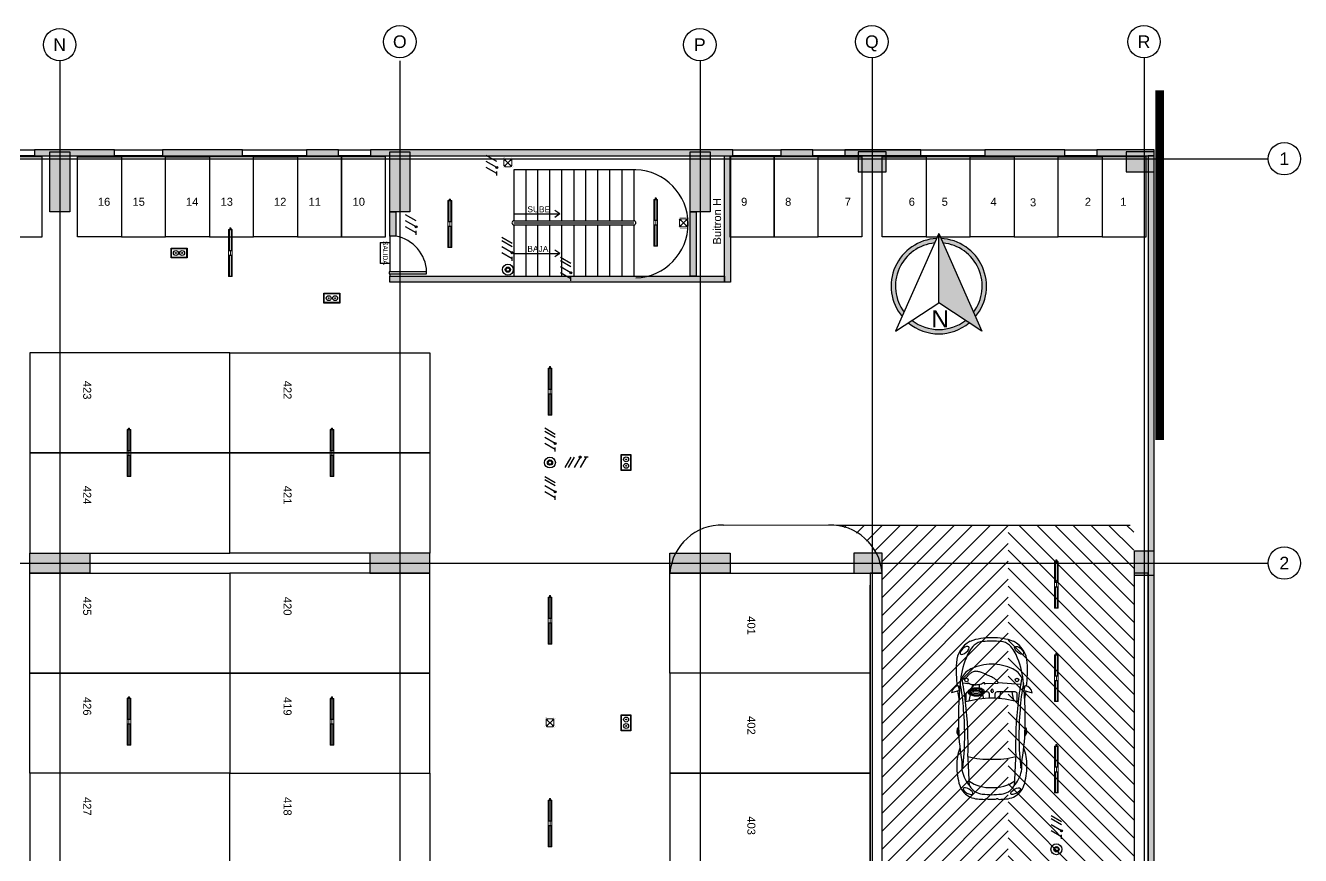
# Model space of a CAD drawing. Header units: metres. Extents: x -201 to 399, y -25 to 256.
# Drawn here: x 249.33 to 281.19, y 85.41 to 106.15 of the extents above; entities that cross this region are included whole.
import ezdxf
from ezdxf.enums import TextEntityAlignment as Align

# ---------------------------------------------------------------- set-up
doc = ezdxf.new("R2010")
doc.units = ezdxf.units.M
doc.linetypes.add('HIDDEN2', pattern=[4.7625, 3.175, -1.5875])
doc.linetypes.add('LÍNEAS_OCULTASX2', pattern=[0.75, 0.5, -0.25])
for name, color, linetype in [('-ALAMBRADO', 7, 'Continuous'), ('@F1', 251, 'Continuous'), ('A_CIRCULO DE EJES', 252, 'Continuous'), ('GG_EMERGENCIA 03', 1, 'Continuous'), ('GG_ILUMINACIÓN 18', 30, 'Continuous'), ('GG_PISO 3', 8, 'Continuous'), ('GG_PISO 4', 8, 'Continuous'), ('NORTE', 7, 'Continuous'), ('suiches', 3, 'Continuous')]:
    doc.layers.add(name, color=color, linetype=linetype)
for name, color, linetype, lineweight in [('-CN-GYD-ILUMINACIÓN', 3, 'Continuous', 20), ('-CN-GYD-TUBERÍA TOMACORRIENTE PVC', 86, 'Continuous', 18), ('_TEXTO', 7, 'Continuous', 9), ('L', 7, 'Continuous', 15), ('Piso', 253, 'Continuous', 30), ('Textos 1', 7, 'Continuous', 25)]:
    doc.layers.add(name, color=color, linetype=linetype, lineweight=lineweight)
doc.layers.add('-CN-GYD-VENTANA GRAFICA', color=7, linetype='Continuous', lineweight=5, true_color=0xa953a0)
doc.styles.add('A_TEXT1', font='arial.ttf')
doc.styles.get("Standard").update_dxf_attribs({"font": 'arial.ttf'})
pattern_1 = [(270, (73.633, -1.35), (10.40324, -6.00631), [1.50158, -10.51105]), (360, (73.6335, -2.101), (10.40324, 6.00631), [0.75079, -20.05569]), (360, (73.6335, -2.289), (10.40324, 6.00631), [0.60063, -20.20584]), (360, (73.6335, -1.9134), (10.40324, 6.00631), [0.60063, -20.20584]), (330, (73.633, -2.477), (10.40324, 6.00631), [0.4805, -11.53212]), (30, (73.633, -1.726), (4e-09, 12.01262), [0.4805, -11.53212])]
pattern_2 = [(135, (0.0614115, 0.1), (-0.00112253, -0.00112253), [])]
pattern_3 = [(0, (0, 0), (0, 6.985), [5.08, -1.905]), (90, (0, 0), (-6.985, 4e-16), [5.08, -1.905])]

# ---------------------------------------------------------------- blocks, each defined once
blk = doc.blocks.new('GG_HERMETICA')
h = blk.add_hatch()
h.set_pattern_fill('SWAMP', color=252, scale=0.472938, angle=270)
h.set_pattern_definition(pattern_1)
h.paths.add_polyline_path([(-20, -30), (-20, 17), (-550, 17), (-550, -30)])
h = blk.add_hatch()
h.set_pattern_fill('SWAMP', color=252, scale=0.472938, angle=270)
h.set_pattern_definition(pattern_1)
h.paths.add_polyline_path([(620, -30), (620, 17), (90, 17), (90, -30)])
at = {"layer": '-CN-GYD-ILUMINACIÓN', "color": 1, "extrusion": (0, 0, -1)}
for p, q in [((-550, -53), (-550, 40)), ((-550, 40), (-525, 40)), ((-525, 40), (-20, 40)), ((90, 40), (620, 40)), ((620, 40), (620, -53)), ((-20, -53), (-550, -53)), ((594, -53), (90, -53)), ((620, -53), (594, -53))]:
    blk.add_line(p, q, dxfattribs=at)
at = {"layer": '-CN-GYD-ILUMINACIÓN', "color": 1}
for p, q in [((90, 40), (-20, 40)), ((-20, 40), (-20, -53)), ((90, -53), (90, 40)), ((622, 6), (620, 6)), ((620, 6), (620, -6)), ((622, 10), (623, 11)), ((622, 8), (622, 10)), ((622, 7), (622, 8)), ((622, 5), (622, 7)), ((622, -6), (622, 6)), ((623, 4), (622, 5)), ((622, -3), (623, 1)), ((623, 11), (623, 11)), ((623, 11), (630, 11)), ((623, 1), (623, 4)), ((623, 1), (623, 1)), ((630, 11), (630, 6)), ((630, 6), (631, 6)), ((631, 6), (631, 9)), ((631, 9), (639, 9)), ((639, 9), (639, 6)), ((639, 6), (640, 6)), ((640, 10), (650, 10)), ((640, 6), (640, 10)), ((650, 10), (652, 8)), ((652, 8), (656, 8)), ((656, 8), (658, 8)), ((658, 8), (661, 5)), ((661, 5), (661, -6)), ((-20, -6), (90, -6)), ((620, -19), (620, -6)), ((622, -19), (620, -19)), ((622, -6), (622, -3)), ((622, -6), (622, -9)), ((622, -6), (622, -19)), ((622, -9), (623, -13)), ((623, -17), (622, -18)), ((622, -18), (622, -19)), ((622, -19), (622, -21)), ((622, -21), (622, -22)), ((622, -22), (623, -24)), ((623, -13), (623, -14)), ((623, -14), (623, -17)), ((623, -24), (623, -24)), ((623, -24), (630, -24)), ((630, -24), (630, -19)), ((630, -19), (631, -19)), ((631, -19), (631, -22)), ((631, -22), (639, -22)), ((639, -22), (639, -19)), ((639, -19), (640, -19)), ((640, -19), (640, -22)), ((640, -22), (650, -22)), ((650, -22), (652, -20)), ((652, -20), (656, -20)), ((656, -20), (658, -20)), ((658, -20), (661, -17)), ((661, -17), (661, -6))]:
    blk.add_line(p, q, dxfattribs=at)
for points in [[(623, 4), (630, 4)], [(623, 1), (630, 1)], [(629, 11), (629, 4), (629, 1), (629, -6)], [(630, 6), (630, -6)], [(631, 6), (631, -6)], [(639, 2), (631, 2)], [(639, 6), (639, -6)], [(640, 6), (640, -6)], [(640, 1), (650, 1), (650, 3), (640, 3)], [(650, 3), (652, 5)], [(650, 1), (652, -3)], [(652, 8), (652, -6)], [(-20, -53), (90, -53)], [(623, -14), (630, -14)], [(623, -17), (630, -17)], [(629, -24), (629, -17), (629, -14), (629, -6)], [(630, -19), (630, -6)], [(631, -19), (631, -6)], [(639, -15), (631, -15)], [(639, -19), (639, -6)], [(640, -19), (640, -6)], [(640, -14), (650, -14), (650, -15), (640, -15)], [(650, -14), (652, -10)], [(650, -15), (652, -17)], [(652, -20), (652, -6)]]:
    blk.add_lwpolyline(points, dxfattribs=at)
at = {"color": 1}
for points in [[(-20, 17), (-20, -30), (-550, -30), (-550, 17)], [(620, 17), (620, -30), (90, -30), (90, 17)]]:
    blk.add_lwpolyline(points, close=True, dxfattribs=at)
blk = doc.blocks.new('A_B_Eje')
at = {"layer": 'A_CIRCULO DE EJES', "ltscale": 1.5}
blk.add_circle((0, 0), 0.0045, dxfattribs=at)
at = {"layer": 'A_CIRCULO DE EJES', "ltscale": 1.5, "style": 'A_TEXT1'}
blk.add_attdef('EJE', text='', height=0.0035, dxfattribs=at).set_placement((0, 0), align=Align.MIDDLE_CENTER)
blk = doc.blocks.new('O6C20-MDW')
at = {"layer": 'suiches'}
for radius in [129, 62.1, 43.1]:
    blk.add_circle((63166, 32657), radius, dxfattribs=at)
blk = doc.blocks.new('Caja de paso')
at = {"layer": '-CN-GYD-TUBERÍA TOMACORRIENTE PVC', "const_width": 0.00173}
blk.add_lwpolyline([(-0.111, 0.067), (-0.111, -0.067, 0.414214), (-0.067, -0.111), (0.067, -0.111, 0.414214), (0.111, -0.067), (0.111, 0.067, 0.414214), (0.067, 0.111), (-0.067, 0.111, 0.414214)], format="xyb", close=True, dxfattribs=at)
at = {"layer": '-CN-GYD-TUBERÍA TOMACORRIENTE PVC'}
blk.add_lwpolyline([(-0.057, -0.082), (0.057, -0.082, 0.414214), (0.082, -0.057), (0.082, 0.057, 0.414214), (0.057, 0.082), (-0.057, 0.082, 0.414214), (-0.082, 0.057), (-0.082, -0.057, 0.414214)], format="xyb", close=True, dxfattribs=at)
at = {"layer": '-CN-GYD-TUBERÍA TOMACORRIENTE PVC', "linetype": 'LÍNEAS_OCULTASX2'}
for points in [[(-0.057, 0.057), (0.057, -0.057)], [(0.057, 0.057), (-0.057, -0.057)]]:
    blk.add_lwpolyline(points, dxfattribs=at)
at = {"layer": '-CN-GYD-TUBERÍA TOMACORRIENTE PVC'}
for centre in [(-0.057, 0.057), (0.057, 0.057), (-0.057, -0.057), (0.057, -0.057)]:
    blk.add_circle(centre, 0.00665, dxfattribs=at)
blk = doc.blocks.new('3x')
at = {"layer": '-ALAMBRADO'}
h = blk.add_hatch(color=256, dxfattribs=at)
edge = h.paths.add_edge_path()
edge.add_arc((0.078, 0.13), 0.025, 0, 360)
for p, q in [((-0.152, 0.13), (-0.302, -0.13)), ((-0.072, 0.13), (-0.222, -0.13)), ((0.078, 0.13), (-0.072, -0.13)), ((0.228, 0.13), (0.078, -0.13))]:
    blk.add_line(p, q, dxfattribs=at)
blk.add_lwpolyline([(0.278, 0.13), (0.178, 0.13)], dxfattribs=at)
blk.add_circle((0.078, 0.13), 0.025, dxfattribs=at)
blk = doc.blocks.new('*U53')
at = {"layer": '-ALAMBRADO'}
blk.add_blockref('3x', (0, 0), dxfattribs=at)
blk = doc.blocks.new('A$Cf847e5f9')
h = blk.add_hatch(color=256)
h.dxf.hatch_style = 1
h.paths.add_polyline_path([(-0.94, 0.95), (-0.48, 1.98, -0.58483), (6.62, 18.02), (7.08, 19.06, 0.618991)])
h.paths.add_polyline_path([(15.65, 1.98), (16.1, 0.95, 0.618991), (8.08, 19.06), (8.54, 18.02, -0.58483)])
at = {"true_color": 0x636466}
h = blk.add_hatch(color=251, dxfattribs=at)
h.dxf.hatch_style = 1
h.paths.add_polyline_path([(7.58, 4.1), (17.59, -2.41), (7.58, 20.19)])
h = blk.add_hatch(color=256)
h.dxf.hatch_style = 1
h.paths.add_polyline_path([(1.39, 0.07), (0.5, -0.5, 0.361596), (14.66, -0.5), (13.78, 0.07, -0.344197)])
for points in [[(-2.43, -2.41), (7.58, 4.1)], [(17.59, -2.41), (7.58, 4.1)]]:
    blk.add_lwpolyline(points)
at = {"layer": 'NORTE'}
for q in [(-2.43, -2.41), (17.59, -2.41)]:
    blk.add_line((7.58, 20.19), q, dxfattribs=at)
blk.add_lwpolyline([(7.58, 4.1), (7.58, 20.19)], dxfattribs=at)
for radius, start, end in [(11.06, 92.5879, 219.6164), (10.06, 95.4614, 216.7429), (11.06, 320.3836, 87.4121), (10.06, 323.2571, 84.5386), (10.06, 232.0134, 307.9866), (11.06, 230.2404, 309.7596)]:
    blk.add_arc((7.58, 8), radius, start, end, dxfattribs=at)
at = {"layer": 'NORTE', "insert": (5.88, 2.43), "char_height": 4, "attachment_point": 1}
blk.add_mtext_dynamic_manual_height_columns('N', width=1.3231, gutter_width=12.5, heights=[0], dxfattribs=at)
blk = doc.blocks.new('A$Cc7fbbbd8')
at = {"layer": 'GG_EMERGENCIA 03', "ltscale": 0.3}
h = blk.add_hatch(dxfattribs=at)
h.set_pattern_fill('ANSI31', color=256, scale=0.0005, angle=90)
h.set_pattern_definition(pattern_2)
edge = h.paths.add_edge_path()
edge.add_arc((0.061, 0.14), 0.00475, 0, 360)
h = blk.add_hatch(dxfattribs=at)
h.set_pattern_fill('ANSI31', color=256, scale=0.0005, angle=90)
h.set_pattern_definition(pattern_2)
edge = h.paths.add_edge_path()
edge.add_arc((0.061, 0.06), 0.00475, 0, 360)
for points in [[(0, 0), (0, 0.2), (0.123, 0.2), (0.123, 0)], [(0.005, 0.005), (0.005, 0.195), (0.118, 0.195), (0.118, 0.005)]]:
    blk.add_lwpolyline(points, close=True, dxfattribs=at)
for centre, radius in [((0.061, 0.14), 0.0305), ((0.061, 0.06), 0.0305), ((0.061, 0.14), 0.00475), ((0.061, 0.06), 0.00475)]:
    blk.add_circle(centre, radius, dxfattribs=at)
blk = doc.blocks.new('Salida_3.8W')
h = blk.add_hatch()
h.set_pattern_fill('ANGLE', color=256)
h.set_pattern_definition(pattern_3)
h.paths.add_polyline_path([(0.434, -0.01), (0.434, 0.303), (-0.434, 0.303), (-0.434, -0.01)])
h.paths.add_polyline_path([(-0.424, 0), (-0.424, 0.293), (0.424, 0.293), (0.424, 0)], flags=16)
h = blk.add_hatch()
h.set_pattern_fill('ANGLE', color=256)
h.set_pattern_definition(pattern_3)
h.paths.add_polyline_path([(0.434, -0.01), (0.434, 0.303), (-0.434, 0.303), (-0.434, -0.01)])
h.paths.add_polyline_path([(-0.424, 0), (-0.424, 0.293), (0.424, 0.293), (0.424, 0)], flags=16)
at = {"layer": 'L'}
h = blk.add_hatch(dxfattribs=at)
h.set_pattern_fill('ANGLE', color=3)
h.set_pattern_definition([(0, (-44.6785, -37.2514), (0, 6.985), [5.08, -1.905]), (90, (-44.6785, -37.2514), (-6.985, 4e-16), [5.08, -1.905])])
h.paths.add_polyline_path([(0.434, -0.01), (0.434, 0.303), (-0.434, 0.303), (-0.434, -0.01)])
h.paths.add_polyline_path([(-0.424, 0), (-0.424, 0.293), (0.424, 0.293), (0.424, 0)], flags=16)
h = blk.add_hatch(color=3, dxfattribs=at)
h.paths.add_polyline_path([(0.434, -0.01), (0.434, 0.303), (-0.434, 0.303), (-0.434, -0.01)])
h.paths.add_polyline_path([(-0.424, 0), (-0.424, 0.293), (0.424, 0.293), (0.424, 0)], flags=16)
at = {"layer": 'L', "color": 3}
for points in [[(-0.434, 0.303), (0.434, 0.303), (0.434, -0.01), (-0.434, -0.01)], [(-0.424, 0.293), (0.424, 0.293), (0.424, 0), (-0.424, 0)]]:
    blk.add_lwpolyline(points, close=True, dxfattribs=at)
at = {"layer": 'L', "color": 3, "insert": (0, 0.146, 712.661), "char_height": 0.15, "width": 0.84839, "attachment_point": 5}
blk.add_mtext('\\pxqc;SALIDA', dxfattribs=at)
blk = doc.blocks.new('2x')
at = {"layer": '-ALAMBRADO'}
h = blk.add_hatch(color=256, dxfattribs=at)
edge = h.paths.add_edge_path()
edge.add_arc((0.075, 0.13), 0.025, 0, 360)
for p, q in [((-0.075, 0.13), (-0.225, -0.13)), ((0.075, 0.13), (-0.075, -0.13)), ((0.225, 0.13), (0.075, -0.13))]:
    blk.add_line(p, q, dxfattribs=at)
blk.add_lwpolyline([(0.275, 0.13), (0.175, 0.13)], dxfattribs=at)
blk.add_circle((0.075, 0.13), 0.025, dxfattribs=at)
blk = doc.blocks.new('*U55')
at = {"layer": '-ALAMBRADO'}
blk.add_blockref('2x', (0, 0), dxfattribs=at)

msp = doc.modelspace()

# ---------------------------------------------------------------- hatches: boundary and pattern name
at = {"layer": 'GG_PISO 4', "ltscale": 0.03}
h = msp.add_hatch(color=256, dxfattribs=at)
h.dxf.hatch_style = 1
h.paths.add_polyline_path([(263.338, 54.681), (263.188, 54.681), (263.188, 56.006), (263.338, 56.006)])
h.paths.add_polyline_path([(263.188, 55.693), (263.188, 55.843), (262.554, 55.844), (262.554, 55.693)])
h.paths.add_polyline_path([(261.1, 55.693), (261.1, 55.843), (261.754, 55.844), (261.754, 55.693)])
h.paths.add_polyline_path([(261.689, 54.681), (261.539, 54.681), (261.539, 55.693), (261.689, 55.693)])
h.paths.add_polyline_path([(256.095, 54.681), (263.338, 54.681), (263.338, 54.531), (256.095, 54.531)])
h.paths.add_polyline_path([(260.04, 54.681), (259.89, 54.681), (259.89, 55.694), (260.04, 55.694)])
h.paths.add_polyline_path([(259.736, 55.693), (259.736, 55.843), (260.3, 55.844), (260.3, 55.694)])
h.paths.add_polyline_path([(256.245, 55.693), (256.245, 55.843), (258.436, 55.844), (258.436, 55.694), (256.997, 55.693), (256.996, 55.693), (256.846, 55.693), (256.847, 55.693)])
h.paths.add_polyline_path([(256.095, 54.681), (256.092, 57.294), (256.242, 57.294), (256.246, 54.681)])
h.paths.add_polyline_path([(256.244, 58.145), (256.244, 58.145), (256.244, 57.995), (256.244, 57.995)], flags=17)
h.paths.add_polyline_path([(258.436, 57.194), (258.586, 57.194)], flags=17)
h.paths.add_polyline_path([(275.029, 60.045), (256.097, 60.045), (256.097, 59.895), (260.439, 59.893), (260.439, 59.895), (260.588, 59.895), (260.588, 59.893), (261.387, 59.893), (261.387, 57.194), (261.387, 57.194), (261.387, 57.044), (263.188, 57.044), (263.188, 56.908), (263.338, 56.908), (263.338, 57.044), (265.039, 57.044), (265.039, 57.194), (261.537, 57.194), (261.537, 59.893), (275.029, 59.895)])
h.paths.add_polyline_path([(256.097, 59.895), (256.094, 58.544), (256.244, 58.544), (256.247, 59.895)])
h.paths.add_polyline_path([(256.094, 58.194), (256.094, 58.544), (256.244, 58.544), (256.244, 58.194)])
h.paths.add_polyline_path([(256.897, 51.129), (256.924, 50.979), (256.245, 50.979), (256.245, 48.784), (256.095, 48.784), (256.095, 51.129)])
h.paths.add_polyline_path([(259.434, 51.129), (259.462, 50.979), (257.899, 50.979), (257.927, 51.129)])
h.paths.add_polyline_path([(261.651, 51.129), (261.679, 50.979), (260.436, 50.979), (260.464, 51.129)])
edge = h.paths.add_edge_path()
edge.add_line((260.989, 48.784), (261.139, 48.784))
edge.add_line((261.139, 48.784), (261.139, 50.979))
edge.add_line((261.139, 50.979), (260.989, 50.979))
h.paths.add_polyline_path([(262.691, 51.129), (262.664, 50.979), (263.288, 50.979), (263.288, 48.784), (263.438, 48.784), (263.438, 51.129)])
h.paths.add_polyline_path([(256.095, 48.634), (263.438, 48.634), (263.438, 48.784), (256.095, 48.784)])
h.paths.add_polyline_path([(267.993, 55.393), (267.993, 55.543), (266.084, 55.543), (266.084, 55.393)])
h.paths.add_polyline_path([(266.084, 54.681), (266.284, 54.68), (266.284, 55.393), (266.434, 55.393), (266.434, 54.53), (265.934, 54.531), (265.934, 55.543), (266.084, 55.543)])
h.paths.add_polyline_path([(267.843, 55.543), (267.843, 59.895), (267.993, 59.895), (267.993, 55.543)])
h.paths.add_polyline_path([(269.382, 56.778), (267.993, 56.778), (267.993, 56.928), (269.382, 56.928)])
h.paths.add_polyline_path([(269.232, 57.694), (269.232, 56.928), (269.382, 56.928), (269.382, 57.694)], flags=17)
h.paths.add_polyline_path([(270.682, 59.894), (270.682, 57.194), (270.832, 57.194), (270.832, 59.894)], flags=17)
h.paths.add_polyline_path([(269.998, 58.39), (267.993, 58.39), (267.993, 58.54), (269.998, 58.54)], flags=17)
h.paths.add_polyline_path([(277.532, 102.894), (277.382, 102.894), (277.383, 60.045), (275.029, 60.045), (275.029, 59.895), (277.383, 59.895), (277.382, 49.169), (277.532, 49.169)])
h.paths.add_polyline_path([(237.488, 102.894), (237.488, 103.044), (232.651, 103.044), (232.651, 102.894)])
at = {"layer": 'GG_PISO 4'}
h = msp.add_hatch(color=256, dxfattribs=at)
h.paths.add_polyline_path([(235.235, 102.496), (235.235, 102.996), (234.536, 102.996), (234.536, 102.496)])
h.paths.add_polyline_path([(277.532, 102.496), (277.532, 102.996), (276.831, 102.996), (276.831, 102.496)])
h.paths.add_polyline_path([(270.833, 102.496), (270.833, 102.996), (270.133, 102.996), (270.133, 102.496)])
h.paths.add_polyline_path([(250.436, 101.496), (249.936, 101.496), (249.936, 102.996), (250.436, 102.996)])
h.paths.add_polyline_path([(242.936, 101.496), (242.436, 101.496), (242.436, 102.996), (242.936, 102.996)])
h.paths.add_polyline_path([(266.434, 101.496), (265.934, 101.496), (265.934, 102.996), (266.434, 102.996)])
h.paths.add_polyline_path([(258.936, 101.496), (258.436, 101.496), (258.436, 102.996), (258.936, 102.996)])
h.paths.add_polyline_path([(235.036, 92.421), (235.035, 93.021), (234.536, 93.021), (234.537, 92.421)])
h.paths.add_polyline_path([(277.532, 92.421), (277.532, 93.021), (277.032, 93.021), (277.032, 92.421)])
h.paths.add_polyline_path([(270.732, 92.471), (270.732, 92.971), (270.032, 92.971), (270.032, 92.471)])
h.paths.add_polyline_path([(266.934, 92.971), (266.934, 92.471), (265.434, 92.471), (265.434, 92.971)])
h.paths.add_polyline_path([(250.936, 92.971), (250.936, 92.471), (249.436, 92.471), (249.436, 92.971)])
h.paths.add_polyline_path([(257.936, 92.971), (257.936, 92.471), (259.436, 92.471), (259.436, 92.971)])
h.paths.add_polyline_path([(241.936, 92.971), (241.936, 92.471), (243.436, 92.471), (243.436, 92.971)])
h.paths.add_polyline_path([(235.036, 84.421), (235.036, 85.021), (234.537, 85.021), (234.537, 84.421)])
h.paths.add_polyline_path([(277.532, 84.421), (277.532, 85.021), (277.032, 85.021), (277.032, 84.421)])
h.paths.add_polyline_path([(270.732, 84.471), (270.732, 84.971), (270.132, 84.971), (270.132, 84.471)])
h.paths.add_polyline_path([(266.934, 84.971), (266.934, 84.471), (265.434, 84.471), (265.434, 84.971)])
h.paths.add_polyline_path([(250.936, 84.971), (250.936, 84.471), (249.436, 84.471), (249.436, 84.971)])
h.paths.add_polyline_path([(257.936, 84.971), (257.936, 84.471), (259.436, 84.471), (259.436, 84.971)])
h.paths.add_polyline_path([(241.936, 84.971), (241.936, 84.471), (243.436, 84.471), (243.436, 84.971)])
h.paths.add_polyline_path([(235.039, 74.321), (235.035, 74.921), (234.536, 74.921), (234.54, 74.321)])
h.paths.add_polyline_path([(277.532, 74.321), (277.532, 74.921), (277.032, 74.921), (277.032, 74.321)])
h.paths.add_polyline_path([(270.732, 74.371), (270.732, 74.871), (270.132, 74.871), (270.132, 74.371)])
h.paths.add_polyline_path([(266.934, 74.871), (266.934, 74.371), (265.434, 74.371), (265.434, 74.871)])
h.paths.add_polyline_path([(250.936, 74.871), (250.936, 74.371), (249.436, 74.371), (249.436, 74.871)])
h.paths.add_polyline_path([(257.936, 74.871), (257.936, 74.371), (259.436, 74.371), (259.436, 74.871)])
h.paths.add_polyline_path([(241.936, 74.871), (241.936, 74.371), (243.436, 74.371), (243.436, 74.871)])
h.paths.add_polyline_path([(277.533, 66.325), (277.532, 66.921), (277.031, 66.921), (277.032, 66.325)])
h.paths.add_polyline_path([(270.832, 66.371), (270.832, 66.871), (270.133, 66.871), (270.133, 66.371)])
h.paths.add_polyline_path([(235.235, 66.371), (235.235, 66.871), (234.536, 66.871), (234.536, 66.371)])
h.paths.add_polyline_path([(266.934, 66.871), (266.934, 66.371), (265.434, 66.371), (265.434, 66.871)])
h.paths.add_polyline_path([(250.936, 66.871), (250.936, 66.371), (249.436, 66.371), (249.436, 66.871)])
h.paths.add_polyline_path([(257.936, 66.871), (257.936, 66.371), (259.436, 66.371), (259.436, 66.871)])
h.paths.add_polyline_path([(241.936, 66.871), (241.936, 66.371), (243.436, 66.371), (243.436, 66.871)])
h.paths.add_polyline_path([(277.528, 56.646), (277.533, 57.246), (277.032, 57.246), (277.027, 56.646)])
h.paths.add_polyline_path([(270.832, 56.696), (270.832, 57.196), (270.133, 57.196), (270.133, 56.696)])
h.paths.add_polyline_path([(258.936, 55.696), (258.936, 57.196), (258.436, 57.196), (258.436, 55.696)])
h.paths.add_polyline_path([(235.235, 56.696), (235.235, 57.196), (234.536, 57.196), (234.536, 56.696)])
h.paths.add_polyline_path([(265.039, 57.196), (266.539, 57.196), (266.539, 56.696), (265.039, 56.696)])
h.paths.add_polyline_path([(242.936, 55.696), (242.936, 57.196), (242.436, 57.196), (242.436, 55.696)])
h.paths.add_polyline_path([(250.436, 55.696), (250.436, 57.196), (249.936, 57.196), (249.936, 55.696)])
h.paths.add_polyline_path([(277.532, 48.671), (277.532, 49.171), (276.832, 49.171), (276.832, 48.671)])
h.paths.add_polyline_path([(270.932, 48.671), (270.932, 49.171), (270.232, 49.171), (270.232, 48.671)])
h.paths.add_polyline_path([(235.236, 48.671), (235.236, 49.171), (234.536, 49.171), (234.536, 48.671)])
h.paths.add_polyline_path([(265.934, 48.671), (265.934, 51.071), (266.434, 51.071), (266.434, 48.671)])
h.paths.add_polyline_path([(258.436, 51.071), (258.436, 48.671), (258.936, 48.671), (258.936, 51.071)])
h.paths.add_polyline_path([(249.936, 51.071), (249.936, 48.671), (250.436, 48.671), (250.436, 51.071)])
h.paths.add_polyline_path([(242.936, 51.071), (242.936, 48.671), (242.436, 48.671), (242.436, 51.071)])
at = {"layer": 'GG_PISO 4', "ltscale": 0.03}
h = msp.add_hatch(color=256, dxfattribs=at)
h.dxf.hatch_style = 1
h.paths.add_polyline_path([(277.532, 102.894), (277.532, 103.044)], flags=17)
h.paths.add_polyline_path([(277.532, 102.894), (277.532, 103.044), (276.091, 103.044), (276.098, 102.894), (275.298, 102.894), (275.298, 103.044), (273.3, 103.044), (273.3, 102.894)])
h.paths.add_polyline_path([(271.7, 102.894), (271.7, 103.044), (269.803, 103.044), (269.803, 102.894)])
h.paths.add_polyline_path([(269.003, 102.894), (269.003, 103.044), (268.201, 103.044), (268.201, 102.894)])
h.paths.add_polyline_path([(267.001, 102.895), (267.001, 103.045), (257.954, 103.044), (257.954, 102.894)])
h.paths.add_polyline_path([(257.154, 102.894), (257.154, 103.044), (256.35, 103.044), (256.35, 102.894)])
h.paths.add_polyline_path([(254.75, 102.893), (254.75, 103.043), (252.753, 103.044), (252.753, 102.894)])
h.paths.add_polyline_path([(251.553, 102.894), (251.553, 103.044), (249.555, 103.044), (249.555, 102.894)])
h.paths.add_polyline_path([(248.355, 102.894), (248.355, 103.044), (247.153, 103.044), (247.153, 102.894)])
h.paths.add_polyline_path([(246.353, 102.894), (246.353, 103.044), (245.056, 103.044), (245.056, 102.894)])
h.paths.add_polyline_path([(243.456, 102.894), (243.456, 103.044), (241.472, 103.044), (241.472, 102.894)])
h.paths.add_polyline_path([(240.672, 102.894), (240.672, 103.044), (239.076, 103.044), (239.076, 102.894)])
at = {"layer": 'GG_PISO 4'}
h = msp.add_hatch(color=256, dxfattribs=at)
h.paths.add_polyline_path([(266.946, 99.739), (266.796, 99.739), (266.796, 102.894), (266.946, 102.894)])
h.paths.add_polyline_path([(258.436, 99.739), (258.436, 99.889), (266.796, 99.889), (266.796, 99.739)])
h.paths.add_polyline_path([(266.084, 99.889), (265.934, 99.889), (265.934, 101.494), (266.084, 101.494)])
h.paths.add_polyline_path([(258.586, 100.886), (258.436, 100.886), (258.436, 101.494), (258.586, 101.494)])
edge = h.paths.add_edge_path()
edge.add_line((265.934, 102.544), (265.934, 102.694))
edge.add_line((265.934, 102.694), (265.934, 102.544))
at = {"layer": 'Piso', "true_color": 0xc7c8ca}
h = msp.add_hatch(dxfattribs=at)
h.set_pattern_fill('ANSI31', color=9, scale=0.1, angle=-41.916, style=0)
h.set_pattern_definition([(45, (272.58258, 70.8085), (-0.2245064, 0.2245064), [])])
h.paths.add_polyline_path([(273.882, 93.667), (273.882, 66.367), (270.732, 66.367), (270.732, 92.317), (270.732, 92.967), (270.589, 92.967), (270.268, 93.366), (269.878, 93.59), (269.435, 93.668)])
h = msp.add_hatch(dxfattribs=at)
h.set_pattern_fill('ANSI31', color=9, scale=0.1, angle=-41.916, style=0)
h.set_pattern_definition([(135, (275.9049, 70.8085), (0.2245064, 0.2245064), [])])
h.paths.add_polyline_path([(273.882, 93.667), (273.882, 66.367), (277.041, 66.367), (277.022, 93.667)])

# ---------------------------------------------------------------- linework, layer by layer
at = {"layer": '@F1', "linetype": 'Continuous'}
for p, q in [((272.668, 89.535), (272.468, 89.479)), ((272.668, 89.535), (272.644, 89.648)), ((272.647, 89.632), (272.679, 89.647)), ((272.886, 89.698), (272.751, 89.72)), ((273.161, 89.533), (273.268, 89.51)), ((273.456, 89.514), (273.462, 89.544)), ((273.516, 89.514), (273.51, 89.544)), ((274.306, 89.632), (274.274, 89.647)), ((274.285, 89.535), (274.309, 89.648)), ((274.285, 89.535), (274.485, 89.479)), ((272.935, 89.433), (272.901, 89.271)), ((272.991, 89.527), (272.905, 89.51)), ((272.992, 89.515), (272.906, 89.498)), ((272.946, 89.489), (272.94, 89.459)), ((273.162, 89.522), (273.269, 89.498)), ((273.228, 89.498), (273.235, 89.465)), ((273.241, 89.438), (273.265, 89.33)), ((273.554, 89.445), (273.554, 89.341)), ((274.058, 89.498), (273.608, 89.498)), ((273.693, 89.496), (273.659, 89.333)), ((273.973, 89.498), (274.022, 89.277)), ((274.112, 89.256), (274.112, 89.445))]:
    msp.add_line(p, q, dxfattribs=at)
at = {"layer": '@F1'}
for p, q in [((272.979, 89.525), (272.982, 89.558)), ((272.984, 89.584), (272.992, 89.689)), ((273.171, 89.59), (273.166, 89.688)), ((273.173, 89.531), (273.172, 89.564)), ((273.616, 89.713), (273.309, 89.705)), ((274.196, 89.689), (273.631, 89.729))]:
    msp.add_line(p, q, dxfattribs=at)
at = {"layer": '@F1', "linetype": 'Continuous'}
for points in [[(272.884, 89.498, 0.414214), (272.83, 89.445), (272.83, 89.286)], [(273.415, 89.341), (273.415, 89.445, 0.414214), (273.361, 89.498), (273.296, 89.498)]]:
    msp.add_lwpolyline(points, format="xyb", dxfattribs=at)
for points in [[(272.929, 89.498), (272.906, 89.498)], [(273.269, 89.498), (273.228, 89.498)]]:
    msp.add_lwpolyline(points, dxfattribs=at)
for centre, radius, start, end in [((273.432, 89.442), 1.412, 88.203, 110.657), ((273.521, 89.442), 1.412, 69.343, 91.797), ((273.229, 90.196), 0.64, 117.4706, 176.8958), ((273.628, 90.076), 0.838, 135.0395, 161.5127), ((273.273, 90.395), 0.363, 93.5765, 131.0654), ((273.435, 89.295), 1.474, 88.4023, 97.2064), ((273.518, 89.295), 1.474, 82.7936, 91.5977), ((273.68, 90.395), 0.363, 48.9346, 86.4235), ((273.325, 90.076), 0.838, 18.4873, 44.9605), ((273.724, 90.196), 0.64, 3.1042, 62.5294), ((276.529, 90.049), 3.943, 177.3617, 185.9207), ((274.725, 89.569), 2.044, 157.7656, 175.955), ((273.476, 89.014), 1.18, 89.966, 116.1842), ((273.477, 89.014), 1.18, 63.8158, 90.034), ((272.228, 89.569), 2.044, 4.045, 22.2344), ((270.424, 90.049), 3.943, 354.0793, 2.6383), ((273.115, 89.682), 0.422, 112.2685, 156.4568), ((263.172, 88.091), 9.717, 6.8538, 10.432), ((273.838, 89.682), 0.422, 23.5432, 67.7315), ((283.781, 88.091), 9.717, 169.568, 173.1462), ((272.652, 89.464), 0.184, 92.5895, 175.1642), ((280.271, 88.874), 7.631, 173.6862, 183.0174), ((267.989, 88.778), 4.789, 3.2586, 11.2572), ((273.486, 89.544), 0.0241, 0, 180), ((278.964, 88.778), 4.789, 168.7428, 176.7414), ((266.682, 88.874), 7.631, 356.9826, 6.3138), ((274.301, 89.464), 0.184, 4.8358, 87.4105), ((276.529, 90.049), 3.943, 187.6796, 190.5813), ((273.563, 86.364), 2.981, 91.6629, 104.4466), ((263.776, 88.184), 9.106, 358.1085, 6.7269), ((273.486, 89.514), 0.0301, 157.3801, 22.6199), ((273.39, 86.364), 2.981, 75.5534, 88.3371), ((273.608, 89.445), 0.0536, 90, 180), ((274.058, 89.445), 0.0536, 0, 90), ((283.177, 88.184), 9.106, 173.2731, 181.8915), ((270.424, 90.049), 3.943, 349.4187, 352.3204), ((265.559, 88.405), 7.24, 353.6037, 5.1155), ((281.394, 88.405), 7.24, 174.8845, 186.3963), ((272.644, 88.566), 0.0341, 88.953, 172.653), ((274.309, 88.566), 0.0341, 7.347, 91.047), ((272.765, 88.515), 0.165, 160.422, 227.6815), ((272.76, 88.526), 0.142, 164.075, 182.8953), ((272.689, 88.514), 0.071, 176.3517, 206.7819), ((272.635, 88.56), 0.0123, 25.4097, 159.5872), ((272.644, 88.491), 0.0205, 207.3553, 288.6953), ((278.776, 88.757), 6.133, 182.6645, 190.8935), ((268.177, 88.757), 6.133, 349.1065, 357.3355), ((274.187, 88.515), 0.165, 312.3185, 19.578), ((274.309, 88.491), 0.0205, 251.3047, 332.6447), ((274.319, 88.562), 0.0109, 15.925, 159.0437), ((274.264, 88.514), 0.071, 333.2181, 3.6483), ((274.193, 88.526), 0.142, 357.1047, 15.925), ((273.515, 87.729), 0.913, 156.1695, 184.4524), ((273.438, 87.729), 0.913, 355.5476, 23.8305), ((274.091, 87.613), 1.488, 178.2419, 197.6667), ((273.413, 87.65), 0.689, 173.0468, 208.6215), ((273.401, 89.916), 2.099, 255.5498, 272.063), ((338.279, 90.247), 65.445, 182.06958, 182.69392), ((273.552, 89.916), 2.099, 267.937, 284.4502), ((208.674, 90.247), 65.445, 357.30608, 357.93042), ((273.54, 87.65), 0.689, 331.3785, 6.9532), ((272.862, 87.613), 1.488, 342.3333, 1.7581), ((273.765, 87.842), 1.09, 208.6215, 219.6583), ((273.188, 87.842), 1.09, 320.3417, 331.3785), ((273.106, 87.299), 0.454, 197.6667, 225.3654), ((273.429, 88.017), 0.909, 234.5605, 272.9807), ((273.261, 87.329), 0.381, 208.5377, 266.7022), ((273.524, 88.017), 0.909, 267.0193, 305.4395), ((273.692, 87.329), 0.381, 273.2978, 331.4623), ((273.847, 87.299), 0.454, 314.6346, 342.3333), ((273.149, 87.336), 0.51, 224.8156, 266.2091), ((273.295, 88.345), 1.529, 263.2716, 269.9906), ((274.535, 101.989), 15.096, 265.0732, 265.9774), ((273.277, 86.915), 0.101, 279.8044, 298.967), ((273.333, 86.321), 0.507, 87.37, 90.8403), ((273.449, 87.722), 0.9, 264.1186, 271.7543), ((272.417, 101.989), 15.096, 274.0226, 274.9268), ((273.504, 87.722), 0.9, 268.2457, 275.8814), ((273.62, 86.321), 0.507, 89.1597, 92.63), ((273.676, 86.915), 0.101, 241.033, 260.1956), ((273.658, 88.345), 1.529, 270.0094, 276.7284), ((273.804, 87.336), 0.51, 273.7909, 315.1844)]:
    msp.add_arc(centre, radius, start, end, dxfattribs=at)
at = {"layer": '@F1', "linetype": 'Continuous', "extrusion": (0, 0, -1)}
for centre, major_axis, ratio in [((272.797, 90.536), (0.101, 0.089), 0.463754), ((272.882, 87.021), (-0.12, 0.066), 0.405921)]:
    msp.add_ellipse(centre, major_axis=major_axis, ratio=ratio, dxfattribs=at)
at = {"layer": '@F1', "linetype": 'Continuous'}
for centre, major_axis, ratio in [((274.156, 90.536), (-0.101, 0.089), 0.463754), ((274.071, 87.021), (0.12, 0.066), 0.405921)]:
    msp.add_ellipse(centre, major_axis=major_axis, ratio=ratio, dxfattribs=at)
at = {"layer": '@F1'}
for centre in [(272.841, 89.798), (274.106, 89.798)]:
    msp.add_ellipse(centre, major_axis=(0.0461, 0), ratio=0.983266, start_param=4.712389, end_param=10.995574, dxfattribs=at)
for points, knots in [([(273.616, 89.713), (273.623, 89.715), (273.641, 89.737), (273.604, 89.784), (273.558, 89.823), (273.479, 89.869), (273.367, 89.922), (273.243, 89.971), (273.128, 90.016), (273.032, 90.016), (272.952, 89.976), (272.89, 89.925), (272.853, 89.869), (272.813, 89.837), (272.786, 89.821), (272.736, 89.807)], [0, 0, 0, 0, 0.527288, 1.647451, 3.487558, 5.099073, 7.968657, 12.238313, 14.475187, 16.613757, 18.744202, 20.639343, 22.223389, 23.452731, 24.286529, 24.286529, 24.286529, 24.286529]), ([(272.886, 89.698), (272.884, 89.703), (272.878, 89.709), (272.874, 89.726), (272.884, 89.728), (272.891, 89.726), (272.899, 89.72), (272.907, 89.709), (272.929, 89.7), (272.971, 89.688), (273.044, 89.68), (273.119, 89.68), (273.192, 89.693), (273.235, 89.716), (273.271, 89.724), (273.278, 89.742), (273.284, 89.736), (273.287, 89.729), (273.286, 89.72), (273.289, 89.713), (273.286, 89.7), (273.302, 89.705), (273.309, 89.705)], [0, 0, 0, 0, 0.0138597, 0.0278304, 0.0329137, 0.0379971, 0.0465756, 0.0592704, 0.0762214, 0.1105991, 0.1789801, 0.2766959, 0.3173629, 0.3800771, 0.4110544, 0.4160421, 0.4210284, 0.4277212, 0.4387433, 0.4448131, 0.4508005, 0.4694463, 0.4694463, 0.4694463, 0.4694463]), ([(273.164, 89.59), (273.15, 89.593), (273.228, 89.58), (273.249, 89.562), (273.288, 89.534), (273.298, 89.503), (273.292, 89.469), (273.254, 89.446), (273.204, 89.414), (273.134, 89.402), (273.056, 89.402), (272.984, 89.412), (272.926, 89.435), (272.89, 89.462), (272.878, 89.492), (272.883, 89.514), (272.89, 89.534), (272.912, 89.55), (272.95, 89.576), (273.036, 89.593), (273.07, 89.602), (273.178, 89.588), (273.164, 89.59)], [0, 0, 0, 0, 0.03969, 0.089634, 0.13125, 0.1542862, 0.1797268, 0.2207266, 0.2680991, 0.3447665, 0.4095645, 0.4843001, 0.541515, 0.5817687, 0.6060665, 0.6262474, 0.6436722, 0.6634686, 0.6988791, 0.7758465, 0.8696394, 0.907731, 0.907731, 0.907731, 0.907731]), ([(273.166, 89.564), (273.17, 89.563), (273.175, 89.562), (273.186, 89.56), (273.192, 89.558), (273.209, 89.554), (273.216, 89.552), (273.225, 89.548), (273.228, 89.546), (273.234, 89.541), (273.237, 89.54), (273.245, 89.533), (273.251, 89.529), (273.259, 89.521), (273.262, 89.519), (273.265, 89.514), (273.267, 89.512), (273.268, 89.508), (273.269, 89.506), (273.27, 89.5), (273.269, 89.496), (273.268, 89.491), (273.268, 89.49), (273.266, 89.487), (273.265, 89.485), (273.259, 89.48), (273.255, 89.478), (273.246, 89.472), (273.241, 89.469), (273.231, 89.462), (273.226, 89.459), (273.215, 89.453), (273.209, 89.449), (273.197, 89.444), (273.191, 89.441), (273.177, 89.437), (273.17, 89.435), (273.149, 89.431), (273.133, 89.43), (273.102, 89.428), (273.087, 89.428), (273.041, 89.43), (273.01, 89.435), (272.97, 89.446), (272.959, 89.45), (272.943, 89.458), (272.937, 89.461), (272.926, 89.468), (272.922, 89.471), (272.915, 89.478), (272.912, 89.481), (272.908, 89.488), (272.907, 89.491), (272.906, 89.495), (272.906, 89.496), (272.906, 89.499), (272.907, 89.502), (272.908, 89.507), (272.909, 89.51), (272.911, 89.514), (272.911, 89.516), (272.912, 89.517), (272.912, 89.517), (272.913, 89.518), (272.914, 89.519), (272.916, 89.521), (272.919, 89.523), (272.924, 89.526), (272.927, 89.528), (272.931, 89.531), (272.934, 89.533), (272.941, 89.538), (272.945, 89.54), (272.954, 89.545), (272.959, 89.547), (272.969, 89.551), (272.974, 89.552), (272.991, 89.557), (273.002, 89.56), (273.02, 89.564), (273.026, 89.565), (273.037, 89.567), (273.042, 89.568), (273.056, 89.571), (273.065, 89.572), (273.084, 89.571), (273.091, 89.571), (273.103, 89.57), (273.11, 89.57), (273.131, 89.568), (273.149, 89.565), (273.16, 89.564), (273.162, 89.564), (273.164, 89.564), (273.165, 89.564), (273.166, 89.564), (273.166, 89.564), (273.166, 89.564)], [0.497033, 0.497033, 0.497033, 0.497033, 0.723444, 0.723444, 0.974636, 0.974636, 1.50964, 1.50964, 2.044645, 2.044645, 2.271061, 2.271061, 2.862376, 2.862376, 3.217654, 3.217654, 3.537253, 3.537253, 3.856852, 3.856852, 4.368613, 4.368613, 4.584627, 4.584627, 4.99269, 4.99269, 5.400753, 5.400753, 5.808816, 5.808816, 6.216879, 6.216879, 6.778716, 6.778716, 7.350371, 7.350371, 7.922025, 7.922025, 9.065335, 9.065335, 10.208644, 10.208644, 12.495263, 12.495263, 13.409896, 13.409896, 13.929088, 13.929088, 14.44828, 14.44828, 14.909885, 14.909885, 15.371489, 15.371489, 15.62524, 15.62524, 15.87899, 15.87899, 16.120875, 16.120875, 16.36276, 16.36276, 16.51635, 16.51635, 16.669941, 16.669941, 16.921521, 16.921521, 17.136676, 17.136676, 17.351831, 17.351831, 17.782142, 17.782142, 18.204974, 18.204974, 18.627807, 18.627807, 19.473473, 19.473473, 19.978923, 19.978923, 20.484372, 20.484372, 21.475119, 21.475119, 21.859144, 21.859144, 22.162884, 22.162884, 22.770362, 22.770362, 22.900493, 22.900493, 22.951221, 22.951221, 22.964298, 22.964298, 22.964298, 22.964298]), ([(272.991, 89.527), (272.998, 89.529), (273.005, 89.53), (273.019, 89.533), (273.025, 89.534), (273.036, 89.537), (273.041, 89.538), (273.055, 89.54), (273.064, 89.541), (273.083, 89.541), (273.09, 89.541), (273.102, 89.54), (273.109, 89.539), (273.13, 89.537), (273.148, 89.535), (273.159, 89.534), (273.16, 89.534), (273.161, 89.533)], [18.939067, 18.939067, 18.939067, 18.939067, 19.473473, 19.473473, 19.978923, 19.978923, 20.484372, 20.484372, 21.475119, 21.475119, 21.859144, 21.859144, 22.162884, 22.162884, 22.770362, 22.770362, 22.871566, 22.871566, 22.871566, 22.871566]), ([(273.242, 89.504), (273.239, 89.503), (273.236, 89.501), (273.229, 89.496), (273.224, 89.493), (273.213, 89.487), (273.207, 89.483), (273.195, 89.477), (273.189, 89.475), (273.175, 89.471), (273.168, 89.469), (273.146, 89.465), (273.131, 89.464), (273.1, 89.462), (273.085, 89.462), (273.039, 89.464), (273.008, 89.468), (272.968, 89.48), (272.957, 89.484), (272.941, 89.492), (272.935, 89.495), (272.928, 89.499), (272.926, 89.501), (272.924, 89.502)], [5.596292, 5.596292, 5.596292, 5.596292, 5.808816, 5.808816, 6.216879, 6.216879, 6.778716, 6.778716, 7.350371, 7.350371, 7.922025, 7.922025, 9.065335, 9.065335, 10.208644, 10.208644, 12.495263, 12.495263, 13.409896, 13.409896, 13.929088, 13.929088, 14.118229, 14.118229, 14.118229, 14.118229]), ([(272.992, 89.515), (272.999, 89.517), (273.006, 89.518), (273.02, 89.521), (273.026, 89.523), (273.037, 89.525), (273.042, 89.526), (273.056, 89.529), (273.065, 89.529), (273.084, 89.529), (273.091, 89.529), (273.103, 89.528), (273.11, 89.527), (273.131, 89.525), (273.149, 89.523), (273.16, 89.522), (273.161, 89.522), (273.162, 89.522)], [18.939067, 18.939067, 18.939067, 18.939067, 19.473473, 19.473473, 19.978923, 19.978923, 20.484372, 20.484372, 21.475119, 21.475119, 21.859144, 21.859144, 22.162884, 22.162884, 22.770362, 22.770362, 22.871566, 22.871566, 22.871566, 22.871566])]:
    msp.add_open_spline(points, degree=3, knots=knots, dxfattribs=at)
at = {"layer": 'GG_PISO 3'}
for points in [[(261.532, 101.442), (262.682, 101.442), (262.553, 101.355)], [(261.668, 101.442), (262.682, 101.442), (262.553, 101.528)], [(261.532, 100.454), (262.682, 100.454), (262.553, 100.367)], [(261.668, 100.454), (262.682, 100.454), (262.553, 100.54)]]:
    msp.add_lwpolyline(points, dxfattribs=at)
at = {"layer": 'GG_PISO 4'}
for p, q in [((250.186, 105.264), (250.186, 45.704)), ((258.686, 105.264), (258.686, 45.704)), ((266.184, 105.264), (266.184, 45.704)), ((266.184, 105.264), (266.184, 45.704)), ((270.482, 105.339), (270.482, 45.779)), ((277.282, 105.339), (277.282, 45.779)), ((233.9, 102.819), (280.384, 102.819)), ((261.532, 102.544), (261.532, 101.269)), ((264.582, 102.544), (261.532, 102.544)), ((261.832, 102.544), (261.832, 101.269)), ((262.132, 101.269), (262.132, 102.544)), ((262.432, 101.269), (262.432, 102.544)), ((262.732, 101.269), (262.732, 102.544)), ((263.032, 102.544), (263.032, 101.269)), ((263.332, 101.269), (263.332, 102.544)), ((263.632, 101.269), (263.632, 102.544)), ((263.932, 101.269), (263.932, 102.544)), ((264.232, 102.544), (264.232, 101.269)), ((264.532, 102.544), (264.532, 101.269)), ((261.532, 101.269), (264.532, 101.269)), ((261.532, 101.269), (264.532, 101.269)), ((261.532, 101.219), (264.532, 101.219)), ((261.532, 101.219), (264.532, 101.219)), ((261.532, 101.169), (261.532, 99.889)), ((261.532, 101.169), (264.532, 101.169)), ((261.532, 101.169), (261.532, 99.889)), ((261.532, 101.169), (264.532, 101.169)), ((261.832, 101.169), (261.832, 99.889)), ((262.132, 99.889), (262.132, 101.169)), ((262.432, 99.889), (262.432, 101.169)), ((262.432, 99.889), (262.432, 101.169)), ((262.732, 99.889), (262.732, 101.169)), ((263.032, 101.169), (263.032, 99.889)), ((263.332, 99.889), (263.332, 101.169)), ((263.632, 99.889), (263.632, 101.169)), ((263.932, 99.889), (263.932, 101.169)), ((264.232, 101.169), (264.232, 99.889)), ((264.532, 101.169), (264.532, 99.889)), ((266.767, 93.669), (269.435, 93.67)), ((269.598, 93.669), (276.932, 93.669)), ((233.858, 92.719), (280.384, 92.719)), ((270.434, 75.02), (270.434, 92.169))]:
    msp.add_line(p, q, dxfattribs=at)
at = {"layer": 'GG_PISO 4', "linetype": 'HIDDEN2', "ltscale": 1.5, "const_width": 0.213}
msp.add_lwpolyline([(277.671, 95.793), (277.671, 104.525)], dxfattribs=at)
at = {"layer": 'GG_PISO 4'}
for points in [[(248.355, 103.043), (249.555, 103.044), (249.555, 102.894), (248.355, 102.894)], [(251.553, 102.894), (251.553, 103.044), (249.555, 103.044), (249.555, 102.894)], [(250.436, 101.494), (249.936, 101.494), (249.936, 102.994), (250.436, 102.994)], [(251.553, 103.043), (252.753, 103.044), (252.753, 102.894), (251.553, 102.895)], [(254.75, 102.893), (254.75, 103.043), (252.753, 103.044), (252.753, 102.894)], [(254.75, 103.043), (256.35, 103.044), (256.35, 102.894), (254.75, 102.894)], [(257.154, 102.894), (257.154, 103.044), (256.35, 103.044), (256.35, 102.894)], [(257.154, 103.043), (257.954, 103.044), (257.954, 102.894), (257.154, 102.895)], [(267.001, 102.894), (267.001, 103.044), (257.954, 103.044), (257.954, 102.894)], [(258.936, 101.494), (258.436, 101.494), (258.436, 102.994), (258.936, 102.994)], [(266.434, 101.494), (265.934, 101.494), (265.934, 102.994), (266.434, 102.994)], [(267.001, 103.043), (268.201, 103.044), (268.201, 102.894), (267.001, 102.895)], [(269.003, 102.894), (269.003, 103.044), (268.201, 103.044), (268.201, 102.894)], [(269.003, 103.044), (273.3, 103.044), (273.3, 102.894), (269.003, 102.894)], [(271.7, 102.894), (271.7, 103.044), (269.803, 103.044), (269.803, 102.894)], [(270.833, 102.494), (270.833, 102.994), (270.133, 102.994), (270.133, 102.494)], [(275.298, 102.894), (275.298, 103.044), (273.3, 103.044), (273.3, 102.894)], [(275.298, 103.044), (276.098, 103.044), (276.098, 102.894), (275.298, 102.894)], [(277.532, 102.894), (277.532, 103.044), (276.098, 103.044), (276.098, 102.894)], [(277.532, 102.494), (277.532, 102.994), (276.831, 102.994), (276.831, 102.494)], [(249.747, 102.869), (248.648, 102.869), (248.648, 100.869), (249.747, 100.869)], [(250.625, 102.869), (251.725, 102.869), (251.725, 100.869), (250.625, 100.869)], [(252.825, 102.869), (251.725, 102.869), (251.725, 100.869), (252.825, 100.869)], [(252.825, 102.869), (253.925, 102.869), (253.925, 100.869), (252.825, 100.869)], [(255.025, 102.869), (253.925, 102.869), (253.925, 100.869), (255.025, 100.869)], [(255.025, 102.869), (256.125, 102.869), (256.125, 100.869), (255.025, 100.869)], [(257.224, 102.869), (256.125, 102.869), (256.125, 100.869), (257.224, 100.869)], [(258.324, 102.869), (257.224, 102.869), (257.224, 100.869), (258.324, 100.869)], [(266.946, 99.739), (266.796, 99.739), (266.796, 102.894), (266.946, 102.894)], [(266.946, 99.739), (266.796, 99.739), (266.796, 102.894), (266.946, 102.894)], [(268.033, 102.869), (266.933, 102.869), (266.933, 100.869), (268.033, 100.869)], [(269.133, 102.869), (268.033, 102.869), (268.033, 100.869), (269.133, 100.869)], [(269.133, 102.869), (270.232, 102.869), (270.232, 100.869), (269.133, 100.869)], [(270.732, 102.869), (271.832, 102.869), (271.832, 100.869), (270.732, 100.869)], [(272.932, 102.869), (271.832, 102.869), (271.832, 100.869), (272.932, 100.869)], [(272.932, 102.869), (274.032, 102.869), (274.032, 100.869), (272.932, 100.869)], [(275.132, 102.869), (274.032, 102.869), (274.032, 100.869), (275.132, 100.869)], [(277.532, 102.894), (277.382, 102.894), (277.383, 60.045), (275.029, 60.045), (275.029, 59.895), (277.383, 59.895), (277.382, 49.169), (277.532, 49.169)], [(275.132, 102.869), (276.232, 102.869), (276.232, 100.869), (275.132, 100.869)], [(277.331, 102.869), (276.232, 102.869), (276.232, 100.869), (277.331, 100.869)], [(277.532, 102.894), (277.382, 102.894), (277.382, 49.169), (277.532, 49.169)], [(258.586, 100.886), (258.436, 100.886), (258.436, 101.494), (258.586, 101.494)], [(258.586, 100.886), (258.436, 100.886), (258.436, 101.494), (258.586, 101.494)], [(258.586, 100.886), (258.436, 100.886), (258.436, 101.494), (258.586, 101.494)], [(266.084, 99.889), (265.934, 99.889), (265.934, 101.494), (266.084, 101.494)], [(266.084, 99.889), (265.934, 99.889), (265.934, 101.494), (266.084, 101.494)], [(266.084, 99.889), (265.934, 99.889), (265.934, 101.494), (266.084, 101.494)], [(258.42, 99.994), (258.42, 99.944), (259.352, 99.944), (259.352, 99.994)], [(258.42, 99.994), (258.42, 99.944), (259.352, 99.944), (259.352, 99.994)], [(258.436, 99.739), (258.436, 99.889), (266.796, 99.889), (266.796, 99.739)], [(258.436, 99.739), (258.436, 99.889), (266.796, 99.889), (266.796, 99.739)], [(258.436, 99.739), (258.436, 99.889), (266.796, 99.889), (266.796, 99.739)], [(254.436, 97.969), (249.436, 97.969), (249.436, 95.469), (254.436, 95.469)], [(254.436, 97.969), (259.436, 97.969), (259.436, 95.469), (254.436, 95.469)], [(254.436, 95.469), (249.436, 95.469), (249.436, 92.969), (254.436, 92.969)], [(254.436, 95.469), (259.436, 95.469), (259.436, 92.969), (254.436, 92.969)], [(250.936, 92.969), (250.936, 92.469), (249.436, 92.469), (249.436, 92.969)], [(257.936, 92.969), (257.936, 92.469), (259.436, 92.469), (259.436, 92.969)], [(266.934, 92.969), (266.934, 92.469), (265.434, 92.469), (265.434, 92.969)], [(270.732, 92.469), (270.732, 92.969), (270.032, 92.969), (270.032, 92.469)], [(277.532, 92.419), (277.532, 93.019), (277.032, 93.019), (277.032, 92.419)], [(254.436, 89.969), (249.436, 89.969), (249.436, 92.469), (254.436, 92.469)], [(254.436, 89.969), (259.436, 89.969), (259.436, 92.469), (254.436, 92.469)], [(265.434, 89.966), (265.434, 92.469), (270.434, 92.469), (270.434, 89.966)], [(270.732, 92.469), (270.434, 92.469), (270.434, 66.869), (270.732, 66.869)], [(277.382, 92.469), (277.032, 92.469), (277.032, 66.869), (277.382, 66.869)], [(254.436, 87.469), (249.436, 87.469), (249.436, 89.969), (254.436, 89.969)], [(254.436, 87.469), (259.436, 87.469), (259.436, 89.969), (254.436, 89.969)], [(265.434, 89.966), (265.434, 87.471), (270.434, 87.471), (270.434, 89.966)], [(254.436, 87.469), (249.436, 87.469), (249.436, 84.969), (254.436, 84.969)], [(254.436, 87.469), (259.436, 87.469), (259.436, 84.969), (254.436, 84.969)], [(265.434, 87.471), (265.434, 84.969), (270.434, 84.969), (270.434, 87.471)]]:
    msp.add_lwpolyline(points, close=True, dxfattribs=at)
for points in [[(258.436, 100.886), (258.436, 99.994)], [(258.436, 99.944), (258.436, 99.889)]]:
    msp.add_lwpolyline(points, dxfattribs=at)
for centre, radius, start, end in [((264.535, 101.194), 1.351, 271.9764, 88.0236), ((264.535, 101.194), 1.351, 271.9764, 88.0236), ((261.532, 101.219), 0.05, 90, 270), ((261.532, 101.219), 0.05, 90, 270), ((264.532, 101.219), 0.05, 270, 90), ((264.532, 101.219), 0.05, 270, 90), ((258.41, 99.96), 0.943, 2.113, 79.2257), ((258.41, 99.96), 0.943, 2.113, 79.2257), ((266.731, 92.369), 1.301, 88.3967, 175.5945), ((269.435, 92.369), 1.301, 4.4055, 91.6033)]:
    msp.add_arc(centre, radius, start, end, dxfattribs=at)

# ---------------------------------------------------------------- block references
at = {"layer": '-CN-GYD-VENTANA GRAFICA', "linetype": 'Continuous', "ltscale": 10, "xscale": -1.2, "yscale": 1.2, "zscale": 1.523145158877299}
for p in [(261.384, 102.719), (265.77, 101.219), (262.435, 88.729)]:
    msp.add_blockref('Caja de paso', p, dxfattribs=at)
ref = msp.add_blockref('A_B_Eje', (258.682, 105.744), dxfattribs=dict(xscale=90, yscale=90, zscale=90))
ref.add_attrib('EJE', 'O', dxfattribs={"color": 7, "ltscale": 1.5, "height": 0.315, "style": 'A_TEXT1'}).set_placement((258.682, 105.744), align=Align.MIDDLE_CENTER)
ref = msp.add_blockref('A_B_Eje', (270.478, 105.744), dxfattribs=dict(xscale=90, yscale=90, zscale=90))
ref.add_attrib('EJE', 'Q', dxfattribs={"color": 7, "ltscale": 1.5, "height": 0.315, "style": 'A_TEXT1'}).set_placement((270.478, 105.744), align=Align.MIDDLE_CENTER)
ref = msp.add_blockref('A_B_Eje', (277.278, 105.744), dxfattribs=dict(xscale=90, yscale=90, zscale=90))
ref.add_attrib('EJE', 'R', dxfattribs={"color": 7, "ltscale": 1.5, "height": 0.315, "style": 'A_TEXT1'}).set_placement((277.278, 105.744), align=Align.MIDDLE_CENTER)
ref = msp.add_blockref('A_B_Eje', (250.182, 105.669), dxfattribs=dict(xscale=90, yscale=90, zscale=90))
ref.add_attrib('EJE', 'N', dxfattribs={"color": 7, "ltscale": 1.5, "height": 0.315, "style": 'A_TEXT1'}).set_placement((250.182, 105.669), align=Align.MIDDLE_CENTER)
ref = msp.add_blockref('A_B_Eje', (266.179, 105.669), dxfattribs=dict(xscale=90, yscale=90, zscale=90))
ref.add_attrib('EJE', 'P', dxfattribs={"color": 7, "ltscale": 1.5, "height": 0.315, "style": 'A_TEXT1'}).set_placement((266.179, 105.669), align=Align.MIDDLE_CENTER)
ref = msp.add_blockref('A_B_Eje', (280.785, 102.819), dxfattribs=dict(xscale=90, yscale=90, zscale=90))
ref.add_attrib('EJE', '1', dxfattribs={"color": 7, "ltscale": 1.5, "height": 0.315, "style": 'A_TEXT1'}).set_placement((280.785, 102.819), align=Align.MIDDLE_CENTER)
ref = msp.add_blockref('A_B_Eje', (280.785, 92.719), dxfattribs=dict(xscale=90, yscale=90, zscale=90))
ref.add_attrib('EJE', '2', dxfattribs={"color": 7, "ltscale": 1.5, "height": 0.315, "style": 'A_TEXT1'}).set_placement((280.785, 92.719), align=Align.MIDDLE_CENTER)
at = {"layer": '_TEXTO', "linetype": 'Continuous', "ltscale": 10, "rotation": 270}
for name, p, zscale in [('*U55', (260.974, 102.675), 0.5), ('*U55', (258.958, 101.196), 0.5), ('*U53', (261.359, 100.551), 320), ('*U53', (262.828, 100.049), 320), ('*U53', (262.435, 95.783), 320), ('*U53', (262.435, 94.574), 320), ('*U53', (275.09, 86.106), 320)]:
    msp.add_blockref(name, p, dxfattribs=dict(at, zscale=zscale))
at = {"layer": '_TEXTO', "linetype": 'Continuous', "ltscale": 10, "zscale": 320}
msp.add_blockref('*U53', (263.11, 95.238), dxfattribs=at)
at = {"layer": 'GG_ILUMINACIÓN 18', "xscale": 0.001, "yscale": 0.001, "zscale": 0.001, "rotation": 90}
for p in [(259.926, 101.153), (265.071, 101.185), (254.443, 100.432), (262.43, 96.965), (251.908, 95.432), (256.98, 95.432), (275.084, 92.142), (262.43, 91.244), (275.084, 89.807), (251.908, 88.72), (256.98, 88.719), (275.084, 87.526), (262.43, 86.179)]:
    msp.add_blockref('GG_HERMETICA', p, dxfattribs=at)
at = {"layer": 'L', "xscale": 0.6, "yscale": 0.8, "rotation": 270}
msp.add_blockref('Salida_3.8W', (258.203, 100.467), dxfattribs=at)
at = {"layer": 'NORTE', "xscale": 0.1076967067351874, "yscale": 0.1076967067351874, "zscale": 1.076967067351874}
msp.add_blockref('A$Cf847e5f9', (271.335, 98.775), dxfattribs=at)
at = {"layer": 'suiches', "lineweight": 0, "xscale": 0.00105193048980394, "yscale": 0.00105193048980394, "zscale": 0.00105193048980394}
for p in [(194.937, 65.696), (195.989, 60.877), (208.644, 51.216)]:
    msp.add_blockref('O6C20-MDW', p, dxfattribs=at)
at = {"layer": 'Textos 1', "xscale": 2, "yscale": 2, "zscale": 2}
for p, rotation in [((253.365, 100.344), 89.99999999999997), ((257.186, 99.215), 89.99999999999997), ((264.459, 95.429), 179.9999999999999), ((264.459, 88.929), 179.9999999999999)]:
    msp.add_blockref('A$Cc7fbbbd8', p, dxfattribs=dict(at, rotation=rotation))

# ---------------------------------------------------------------- texts
at = {"layer": 'GG_PISO 3', "char_height": 0.15, "attachment_point": 1, "rotation": 360}
for s, insert in [('SUBE', (261.87, 101.632)), ('BAJA', (261.87, 100.644))]:
    msp.add_mtext_dynamic_manual_height_columns(s, width=0.89145, gutter_width=5, heights=[0], dxfattribs=dict(at, insert=insert))
at = {"layer": 'GG_PISO 4'}
msp.add_text('Buitron H', height=0.2, rotation=89.9331, dxfattribs=at).set_placement((266.71, 100.676))
msp.add_text('Buitron H', height=0.2, rotation=89.9331, dxfattribs=at).set_placement((266.71, 100.676))
at = {"layer": 'GG_PISO 4', "char_height": 0.2}
for s, width, insert, attachment_point, rotation in [('16', 0.89145, (251.448, 101.845), 3, 0), ('15', 0.89145, (252.002, 101.845), 1, 360), ('14', 0.89145, (253.648, 101.845), 3, 0), ('13', 0.89145, (254.202, 101.845), 1, 360), ('12', 0.89145, (255.848, 101.845), 3, 0), ('11', 0.89145, (256.401, 101.845), 1, 360), ('10', 0.89145, (257.501, 101.845), 1, 360), ('9', 0.89145, (267.21, 101.845), 1, 360), ('8', 0.89145, (268.31, 101.845), 1, 360), ('7', 0.89145, (269.956, 101.845), 3, 0), ('6', 0.89145, (271.555, 101.845), 3, 0), ('5', 0.89145, (272.223, 101.845), 1, 360), ('4', 0.89145, (273.599, 101.845), 3, 0), ('3', 0.89145, (274.43, 101.831), 1, 360), ('2', 0.89145, (275.955, 101.845), 3, 0), ('1', 0.89145, (276.84, 101.845), 3, 0), ('423', 1.47717, (250.97, 97.272), 1, 270), ('422', 1.21675, (255.977, 97.275), 1, 270), ('424', 1.47717, (250.97, 94.65), 1, 270), ('421', 1.21675, (255.977, 94.65), 1, 270), ('425', 1.47717, (250.97, 91.875), 1, 270), ('420', 1.21675, (255.977, 91.875), 1, 270), ('401', 0.89145, (267.567, 91.391), 1, 270), ('426', 1.34839, (250.97, 89.375), 1, 270), ('419', 1.44433, (255.977, 89.375), 1, 270), ('402', 0.89145, (267.567, 88.896), 1, 270), ('427', 1.46632, (250.97, 86.875), 1, 270), ('418', 1.32926, (255.977, 86.875), 1, 270), ('403', 0.89145, (267.567, 86.393), 1, 270)]:
    msp.add_mtext_dynamic_manual_height_columns(s, width=width, gutter_width=5, heights=[0], dxfattribs=dict(at, insert=insert, attachment_point=attachment_point, rotation=rotation))

doc.saveas('drawing.dxf')
